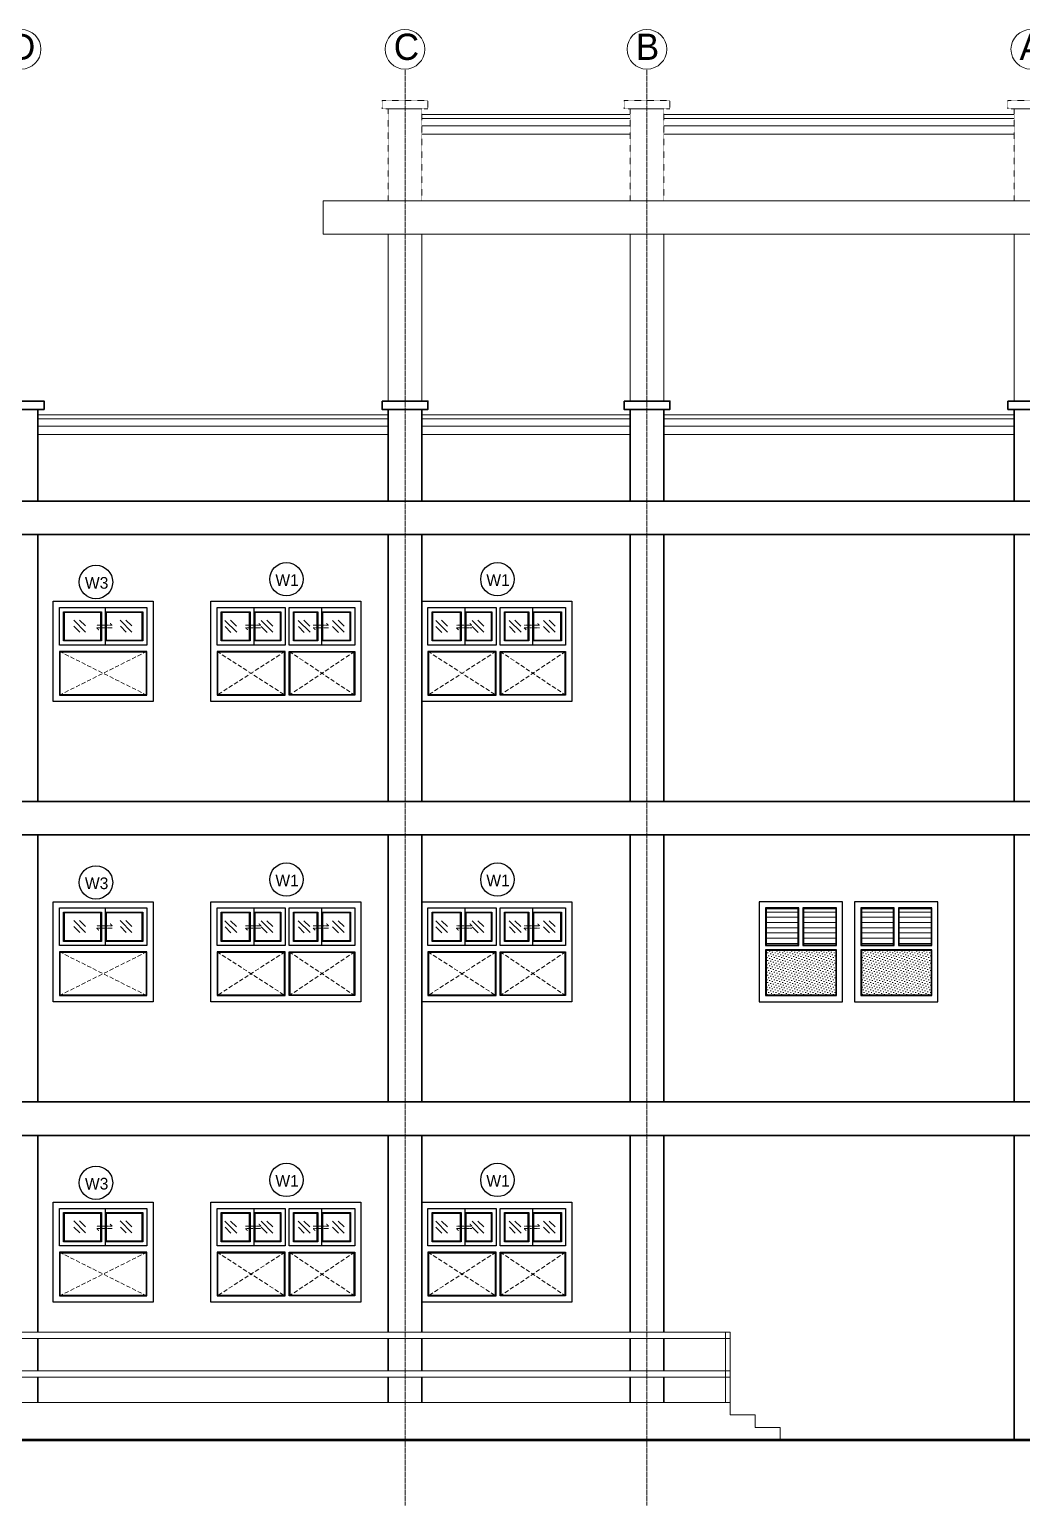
# Model space of a CAD drawing. Header units: inches. Extents: x -3071 to 2014935, y -37057 to 549694.
# Drawn here: x 1464259 to 1476159, y 28399 to 46087 of the extents above; entities that cross this region are included whole.
import ezdxf
from ezdxf.enums import TextEntityAlignment as Align

# ---------------------------------------------------------------- set-up
doc = ezdxf.new("R2010")
doc.units = ezdxf.units.IN
doc.header["$MEASUREMENT"] = 0
for name, pattern in [('ACAD_ISO08W100', [36, 24, -3, 6, -3]), ('DASHED', [0.75, 0.5, -0.25]), ('HIDDEN2', [0.1875, 0.125, -0.0625]), ('TRAZOS1', [0.15, 0.1, -0.05])]:
    doc.linetypes.add(name, pattern=pattern)
for name, color, linetype, lineweight in [('001-Archi- door window elevation', 92, 'Continuous', 25), ('001-Archi-hatch', 9, 'Continuous', 0), ('001-Archi-Opening Tags', 14, 'Continuous', 25), ('A .8 boundary line', 10, 'Continuous', 53), ('A 0.13 far back elevation', 57, 'Continuous', 13), ('A 0.13 window elevation', 253, 'Continuous', 13), ('A 0.13parapet partition', 230, 'Continuous', 13), ('A 0.35 front line elevation', 112, 'Continuous', 35), ('A 0.9 RAILING', 100, 'Continuous', 9), ('cen', 50, 'ACAD_ISO08W100', 5), ('DIM', 161, 'Continuous', 15), ('Grid Tag', 6, 'Continuous', 20)]:
    doc.layers.add(name, color=color, linetype=linetype, lineweight=lineweight)
doc.styles.add('Archi 100', font='GOTHIC.TTF', dxfattribs={"height": 200})
doc.styles.add('CG', font='GOTHIC.TTF', dxfattribs={"height": 40})
doc.styles.get("Standard").update_dxf_attribs({"font": 'GOTHIC.TTF'})

# ---------------------------------------------------------------- blocks, each defined once
blk = doc.blocks.new('window tag')
blk.add_circle((0, 0), 200)
at = {"style": 'Archi 100', "flags": 1}
for tag, p in [('WIDTH', (15, 174.5)), ('HEIGHT', (-4.5, -348.5))]:
    blk.add_attdef(tag, p, '', height=200, dxfattribs=at)
at = {"style": 'Archi 100'}
blk.add_attdef('SYMBOL', text='', height=200, dxfattribs=at).set_placement((8, -10.5), align=Align.MIDDLE_CENTER)
blk = doc.blocks.new('grid')
at = {"layer": 'Grid Tag', "linetype": 'Continuous', "ltscale": 30}
blk.add_circle((51, 48), 264, dxfattribs=at)
blk.add_attdef('GRID', (-143, -93), '', height=200)

msp = doc.modelspace()

# ---------------------------------------------------------------- hatches: boundary and pattern name
at = {"layer": '001-Archi-hatch'}
h = msp.add_hatch(dxfattribs=at)
h.set_pattern_fill('ANSI31', color=256, scale=500, angle=135)
h.set_pattern_definition([(180, (1141861.26, -62240.32), (-1e-14, -62.5), [])])
h.paths.add_polyline_path([(1473468.13, 35549.38), (1473090.56, 35549.38), (1473090.56, 35119.38), (1473468.13, 35119.38)])
h = msp.add_hatch(dxfattribs=at)
h.set_pattern_fill('ANSI31', color=256, scale=500, angle=135)
h.set_pattern_definition([(180, (1141863.696, -62240.32), (-1e-14, -62.5), [])])
h.paths.add_polyline_path([(1473920.56, 35549.38), (1473538.13, 35549.38), (1473538.13, 35119.38), (1473920.56, 35119.38)])
h = msp.add_hatch(dxfattribs=at)
h.set_pattern_fill('ANSI31', color=256, scale=500, angle=135)
h.set_pattern_definition([(180, (1143004.743, -62240.32), (-1e-14, -62.5), [])])
h.paths.add_polyline_path([(1474611.61, 35549.38), (1474234.04, 35549.38), (1474234.04, 35119.38), (1474611.61, 35119.38)])
h = msp.add_hatch(dxfattribs=at)
h.set_pattern_fill('ANSI31', color=256, scale=500, angle=135)
h.set_pattern_definition([(180, (1143007.18, -62240.32), (-1e-14, -62.5), [])])
h.paths.add_polyline_path([(1475064.04, 35549.38), (1474681.61, 35549.38), (1474681.61, 35119.38), (1475064.04, 35119.38)])
h = msp.add_hatch(dxfattribs=at)
h.set_pattern_fill('DOTS', color=256, scale=500, angle=45)
h.set_pattern_definition([(45, (1134856.02, -62240.322), (-11.0485435, 33.1456304), [0, -31.25])])
h.paths.add_polyline_path([(1473090.56, 34519.38), (1473915.32, 34519.38), (1473915.32, 35049.38), (1473090.56, 35049.38)])
h = msp.add_hatch(dxfattribs=at)
h.set_pattern_fill('DOTS', color=256, scale=500, angle=45)
h.set_pattern_definition([(45, (1135999.502, -62240.322), (-11.0485435, 33.1456304), [0, -31.25])])
h.paths.add_polyline_path([(1474234.04, 34519.38), (1475058.8, 34519.38), (1475058.8, 35049.38), (1474234.04, 35049.38)])

# ---------------------------------------------------------------- linework, layer by layer
at = {"layer": '001-Archi- door window elevation'}
for points in [[(1464541.8, 39234.38), (1465741.8, 39234.38), (1465741.8, 38034.38), (1464541.8, 38034.38)], [(1465120.14, 38759.38), (1464666.8, 38759.38), (1464666.8, 39109.38), (1465120.14, 39109.38)], [(1465616.8, 38759.38), (1465170.14, 38759.38), (1465170.14, 39109.38), (1465616.8, 39109.38)], [(1466431.24, 39234.38), (1468231.24, 39234.38), (1468231.24, 38034.38), (1466431.24, 38034.38)], [(1466903.16, 38759.38), (1466556.24, 38759.38), (1466556.24, 39109.38), (1466903.16, 39109.38)], [(1467271.99, 38759.38), (1466953.16, 38759.38), (1466953.16, 39109.38), (1467271.99, 39109.38)], [(1467714.12, 38759.38), (1467421.99, 38759.38), (1467421.99, 39109.38), (1467714.12, 39109.38)], [(1468106.24, 38759.38), (1467764.12, 38759.38), (1467764.12, 39109.38), (1468106.24, 39109.38)], [(1468959.38, 39234.38), (1470759.38, 39234.38), (1470759.38, 38034.38), (1468959.38, 38034.38)], [(1469431.3, 38759.38), (1469084.38, 38759.38), (1469084.38, 39109.38), (1469431.3, 39109.38)], [(1469800.13, 38759.38), (1469481.3, 38759.38), (1469481.3, 39109.38), (1469800.13, 39109.38)], [(1470242.25, 38759.38), (1469950.13, 38759.38), (1469950.13, 39109.38), (1470242.25, 39109.38)], [(1470634.38, 38759.38), (1470292.25, 38759.38), (1470292.25, 39109.38), (1470634.38, 39109.38)], [(1465666.8, 38634.38), (1464616.8, 38634.38), (1464616.8, 38109.38), (1465666.8, 38109.38)], [(1467321.99, 38634.38), (1466506.24, 38634.38), (1466506.24, 38109.38), (1467321.99, 38109.38)], [(1467371.99, 38634.38), (1468156.24, 38634.38), (1468156.24, 38109.38), (1467371.99, 38109.38)], [(1469850.13, 38634.38), (1469034.38, 38634.38), (1469034.38, 38109.38), (1469850.13, 38109.38)], [(1469900.13, 38634.38), (1470684.38, 38634.38), (1470684.38, 38109.38), (1469900.13, 38109.38)], [(1464541.8, 35634.38), (1465741.8, 35634.38), (1465741.8, 34434.38), (1464541.8, 34434.38)], [(1466431.24, 35634.38), (1468231.24, 35634.38), (1468231.24, 34434.38), (1466431.24, 34434.38)], [(1468959.38, 35634.38), (1470759.38, 35634.38), (1470759.38, 34434.38), (1468959.38, 34434.38)], [(1473003.13, 34434.38), (1474003.13, 34434.38), (1474003.13, 35634.38), (1473003.13, 35634.38)], [(1473478.13, 35559.38), (1473080.56, 35559.38), (1473080.56, 35109.38), (1473478.13, 35109.38)], [(1473930.56, 35559.38), (1473528.13, 35559.38), (1473528.13, 35109.38), (1473930.56, 35109.38)], [(1474146.61, 34434.38), (1475146.61, 34434.38), (1475146.61, 35634.38), (1474146.61, 35634.38)], [(1474621.61, 35559.38), (1474224.04, 35559.38), (1474224.04, 35109.38), (1474621.61, 35109.38)], [(1475074.04, 35559.38), (1474671.61, 35559.38), (1474671.61, 35109.38), (1475074.04, 35109.38)], [(1465120.14, 35159.38), (1464666.8, 35159.38), (1464666.8, 35509.38), (1465120.14, 35509.38)], [(1465616.8, 35159.38), (1465170.14, 35159.38), (1465170.14, 35509.38), (1465616.8, 35509.38)], [(1466903.16, 35159.38), (1466556.24, 35159.38), (1466556.24, 35509.38), (1466903.16, 35509.38)], [(1467271.99, 35159.38), (1466953.16, 35159.38), (1466953.16, 35509.38), (1467271.99, 35509.38)], [(1467714.12, 35159.38), (1467421.99, 35159.38), (1467421.99, 35509.38), (1467714.12, 35509.38)], [(1468106.24, 35159.38), (1467764.12, 35159.38), (1467764.12, 35509.38), (1468106.24, 35509.38)], [(1469431.3, 35159.38), (1469084.38, 35159.38), (1469084.38, 35509.38), (1469431.3, 35509.38)], [(1469800.13, 35159.38), (1469481.3, 35159.38), (1469481.3, 35509.38), (1469800.13, 35509.38)], [(1470242.25, 35159.38), (1469950.13, 35159.38), (1469950.13, 35509.38), (1470242.25, 35509.38)], [(1470634.38, 35159.38), (1470292.25, 35159.38), (1470292.25, 35509.38), (1470634.38, 35509.38)], [(1465666.8, 35034.38), (1464616.8, 35034.38), (1464616.8, 34509.38), (1465666.8, 34509.38)], [(1467321.99, 35034.38), (1466506.24, 35034.38), (1466506.24, 34509.38), (1467321.99, 34509.38)], [(1467371.99, 35034.38), (1468156.24, 35034.38), (1468156.24, 34509.38), (1467371.99, 34509.38)], [(1469850.13, 35034.38), (1469034.38, 35034.38), (1469034.38, 34509.38), (1469850.13, 34509.38)], [(1469900.13, 35034.38), (1470684.38, 35034.38), (1470684.38, 34509.38), (1469900.13, 34509.38)], [(1473080.56, 34509.38), (1473930.56, 34509.38), (1473930.56, 35059.38), (1473080.56, 35059.38)], [(1474224.04, 34509.38), (1475074.04, 34509.38), (1475074.04, 35059.38), (1474224.04, 35059.38)], [(1464541.8, 32034.38), (1465741.8, 32034.38), (1465741.8, 30834.38), (1464541.8, 30834.38)], [(1466431.24, 32034.38), (1468231.24, 32034.38), (1468231.24, 30834.38), (1466431.24, 30834.38)], [(1468959.38, 32034.38), (1470759.38, 32034.38), (1470759.38, 30834.38), (1468959.38, 30834.38)], [(1465120.14, 31559.38), (1464666.8, 31559.38), (1464666.8, 31909.38), (1465120.14, 31909.38)], [(1465616.8, 31559.38), (1465170.14, 31559.38), (1465170.14, 31909.38), (1465616.8, 31909.38)], [(1466903.16, 31559.38), (1466556.24, 31559.38), (1466556.24, 31909.38), (1466903.16, 31909.38)], [(1467271.99, 31559.38), (1466953.16, 31559.38), (1466953.16, 31909.38), (1467271.99, 31909.38)], [(1467714.12, 31559.38), (1467421.99, 31559.38), (1467421.99, 31909.38), (1467714.12, 31909.38)], [(1468106.24, 31559.38), (1467764.12, 31559.38), (1467764.12, 31909.38), (1468106.24, 31909.38)], [(1469431.3, 31559.38), (1469084.38, 31559.38), (1469084.38, 31909.38), (1469431.3, 31909.38)], [(1469800.13, 31559.38), (1469481.3, 31559.38), (1469481.3, 31909.38), (1469800.13, 31909.38)], [(1470242.25, 31559.38), (1469950.13, 31559.38), (1469950.13, 31909.38), (1470242.25, 31909.38)], [(1470634.38, 31559.38), (1470292.25, 31559.38), (1470292.25, 31909.38), (1470634.38, 31909.38)], [(1465666.8, 31434.38), (1464616.8, 31434.38), (1464616.8, 30909.38), (1465666.8, 30909.38)], [(1467321.99, 31434.38), (1466506.24, 31434.38), (1466506.24, 30909.38), (1467321.99, 30909.38)], [(1467371.99, 31434.38), (1468156.24, 31434.38), (1468156.24, 30909.38), (1467371.99, 30909.38)], [(1469850.13, 31434.38), (1469034.38, 31434.38), (1469034.38, 30909.38), (1469850.13, 30909.38)], [(1469900.13, 31434.38), (1470684.38, 31434.38), (1470684.38, 30909.38), (1469900.13, 30909.38)]]:
    msp.add_lwpolyline(points, close=True, dxfattribs=at)
for points in [[(1465666.8, 38709.38), (1464616.8, 38709.38), (1464616.8, 39159.38), (1465666.8, 39159.38), (1465666.8, 38709.38)], [(1465170.14, 38709.38), (1465170.14, 39159.38)], [(1467321.99, 38709.38), (1466506.24, 38709.38), (1466506.24, 39159.38), (1467321.99, 39159.38), (1467321.99, 38709.38)], [(1466953.16, 38709.38), (1466953.16, 39159.38)], [(1467371.99, 39159.38), (1468156.24, 39159.38), (1468156.24, 38709.38), (1467371.99, 38709.38), (1467371.99, 39159.38), (1467371.99, 39159.38)], [(1467764.12, 38709.38), (1467764.12, 39159.38)], [(1469850.13, 38709.38), (1469034.38, 38709.38), (1469034.38, 39159.38), (1469850.13, 39159.38), (1469850.13, 38709.38)], [(1469481.3, 38709.38), (1469481.3, 39159.38)], [(1469900.13, 39159.38), (1470684.38, 39159.38), (1470684.38, 38709.38), (1469900.13, 38709.38), (1469900.13, 39159.38), (1469900.13, 39159.38)], [(1470292.25, 38709.38), (1470292.25, 39159.38)], [(1465666.8, 35109.38), (1464616.8, 35109.38), (1464616.8, 35559.38), (1465666.8, 35559.38), (1465666.8, 35109.38)], [(1465170.14, 35109.38), (1465170.14, 35559.38)], [(1467321.99, 35109.38), (1466506.24, 35109.38), (1466506.24, 35559.38), (1467321.99, 35559.38), (1467321.99, 35109.38)], [(1466953.16, 35109.38), (1466953.16, 35559.38)], [(1467371.99, 35559.38), (1468156.24, 35559.38), (1468156.24, 35109.38), (1467371.99, 35109.38), (1467371.99, 35559.38), (1467371.99, 35559.38)], [(1467764.12, 35109.38), (1467764.12, 35559.38)], [(1469850.13, 35109.38), (1469034.38, 35109.38), (1469034.38, 35559.38), (1469850.13, 35559.38), (1469850.13, 35109.38)], [(1469481.3, 35109.38), (1469481.3, 35559.38)], [(1469900.13, 35559.38), (1470684.38, 35559.38), (1470684.38, 35109.38), (1469900.13, 35109.38), (1469900.13, 35559.38), (1469900.13, 35559.38)], [(1470292.25, 35109.38), (1470292.25, 35559.38)], [(1465666.8, 31509.38), (1464616.8, 31509.38), (1464616.8, 31959.38), (1465666.8, 31959.38), (1465666.8, 31509.38)], [(1465170.14, 31509.38), (1465170.14, 31959.38)], [(1467321.99, 31509.38), (1466506.24, 31509.38), (1466506.24, 31959.38), (1467321.99, 31959.38), (1467321.99, 31509.38)], [(1466953.16, 31509.38), (1466953.16, 31959.38)], [(1467371.99, 31959.38), (1468156.24, 31959.38), (1468156.24, 31509.38), (1467371.99, 31509.38), (1467371.99, 31959.38), (1467371.99, 31959.38)], [(1467764.12, 31509.38), (1467764.12, 31959.38)], [(1469850.13, 31509.38), (1469034.38, 31509.38), (1469034.38, 31959.38), (1469850.13, 31959.38), (1469850.13, 31509.38)], [(1469481.3, 31509.38), (1469481.3, 31959.38)], [(1469900.13, 31959.38), (1470684.38, 31959.38), (1470684.38, 31509.38), (1469900.13, 31509.38), (1469900.13, 31959.38), (1469900.13, 31959.38)], [(1470292.25, 31509.38), (1470292.25, 31959.38)]]:
    msp.add_lwpolyline(points, dxfattribs=at)
at = {"layer": '001-Archi-hatch'}
for p, q in [((1464931.58, 38866.44), (1464789.98, 39008.04)), ((1464791.81, 38935.5), (1464862.61, 38864.7)), ((1464858.95, 39009.78), (1464929.75, 38938.98)), ((1465487.51, 38866.44), (1465345.91, 39008.04)), ((1465347.74, 38935.5), (1465418.54, 38864.7)), ((1465414.88, 39009.78), (1465485.68, 38938.98)), ((1466742.22, 38863.58), (1466600.62, 39005.18)), ((1466602.45, 38932.64), (1466673.25, 38861.83)), ((1466669.59, 39006.92), (1466740.39, 38936.12)), ((1467176.44, 38863.58), (1467034.84, 39005.18)), ((1467036.67, 38932.64), (1467107.47, 38861.83)), ((1467103.81, 39006.92), (1467174.61, 38936.12)), ((1467621.41, 38863.58), (1467479.81, 39005.18)), ((1467481.64, 38932.64), (1467552.44, 38861.83)), ((1467548.78, 39006.92), (1467619.58, 38936.12)), ((1468031.45, 38863.58), (1467889.85, 39005.18)), ((1467891.68, 38932.64), (1467962.48, 38861.83)), ((1467958.82, 39006.92), (1468029.62, 38936.12)), ((1469270.36, 38863.58), (1469128.76, 39005.18)), ((1469130.59, 38932.64), (1469201.39, 38861.83)), ((1469197.73, 39006.92), (1469268.53, 38936.12)), ((1469704.58, 38863.58), (1469562.98, 39005.18)), ((1469564.81, 38932.64), (1469635.61, 38861.83)), ((1469631.95, 39006.92), (1469702.75, 38936.12)), ((1470149.55, 38863.58), (1470007.94, 39005.18)), ((1470009.77, 38932.64), (1470080.58, 38861.83)), ((1470076.91, 39006.92), (1470147.72, 38936.12)), ((1470559.59, 38863.58), (1470417.99, 39005.18)), ((1470419.82, 38932.64), (1470490.62, 38861.83)), ((1470486.96, 39006.92), (1470557.76, 38936.12)), ((1464931.58, 35266.44), (1464789.98, 35408.04)), ((1464858.95, 35409.78), (1464929.75, 35338.98)), ((1465487.51, 35266.44), (1465345.91, 35408.04)), ((1465414.88, 35409.78), (1465485.68, 35338.98)), ((1466742.22, 35263.58), (1466600.62, 35405.18)), ((1466669.59, 35406.92), (1466740.39, 35336.12)), ((1467176.44, 35263.58), (1467034.84, 35405.18)), ((1467103.81, 35406.92), (1467174.61, 35336.12)), ((1467621.41, 35263.58), (1467479.81, 35405.18)), ((1467548.78, 35406.92), (1467619.58, 35336.12)), ((1468031.45, 35263.58), (1467889.85, 35405.18)), ((1467958.82, 35406.92), (1468029.62, 35336.12)), ((1469270.36, 35263.58), (1469128.76, 35405.18)), ((1469197.73, 35406.92), (1469268.53, 35336.12)), ((1469704.58, 35263.58), (1469562.98, 35405.18)), ((1469631.95, 35406.92), (1469702.75, 35336.12)), ((1470149.55, 35263.58), (1470007.94, 35405.18)), ((1470076.91, 35406.92), (1470147.72, 35336.12)), ((1470559.59, 35263.58), (1470417.99, 35405.18)), ((1470486.96, 35406.92), (1470557.76, 35336.12)), ((1464791.81, 35335.5), (1464862.61, 35264.7)), ((1465347.74, 35335.5), (1465418.54, 35264.7)), ((1466602.45, 35332.64), (1466673.25, 35261.83)), ((1467036.67, 35332.64), (1467107.47, 35261.83)), ((1467481.64, 35332.64), (1467552.44, 35261.83)), ((1467891.68, 35332.64), (1467962.48, 35261.83)), ((1469130.59, 35332.64), (1469201.39, 35261.83)), ((1469564.81, 35332.64), (1469635.61, 35261.83)), ((1470009.77, 35332.64), (1470080.58, 35261.83)), ((1470419.82, 35332.64), (1470490.62, 35261.83)), ((1464931.58, 31666.44), (1464789.98, 31808.04)), ((1464791.81, 31735.5), (1464862.61, 31664.7)), ((1464858.95, 31809.78), (1464929.75, 31738.98)), ((1465487.51, 31666.44), (1465345.91, 31808.04)), ((1465347.74, 31735.5), (1465418.54, 31664.7)), ((1465414.88, 31809.78), (1465485.68, 31738.98)), ((1466742.22, 31663.58), (1466600.62, 31805.18)), ((1466602.45, 31732.64), (1466673.25, 31661.83)), ((1466669.59, 31806.92), (1466740.39, 31736.12)), ((1467176.44, 31663.58), (1467034.84, 31805.18)), ((1467036.67, 31732.64), (1467107.47, 31661.83)), ((1467103.81, 31806.92), (1467174.61, 31736.12)), ((1467621.41, 31663.58), (1467479.81, 31805.18)), ((1467481.64, 31732.64), (1467552.44, 31661.83)), ((1467548.78, 31806.92), (1467619.58, 31736.12)), ((1468031.45, 31663.58), (1467889.85, 31805.18)), ((1467891.68, 31732.64), (1467962.48, 31661.83)), ((1467958.82, 31806.92), (1468029.62, 31736.12)), ((1469270.36, 31663.58), (1469128.76, 31805.18)), ((1469130.59, 31732.64), (1469201.39, 31661.83)), ((1469197.73, 31806.92), (1469268.53, 31736.12)), ((1469704.58, 31663.58), (1469562.98, 31805.18)), ((1469564.81, 31732.64), (1469635.61, 31661.83)), ((1469631.95, 31806.92), (1469702.75, 31736.12)), ((1470149.55, 31663.58), (1470007.94, 31805.18)), ((1470009.77, 31732.64), (1470080.58, 31661.83)), ((1470076.91, 31806.92), (1470147.72, 31736.12)), ((1470559.59, 31663.58), (1470417.99, 31805.18)), ((1470419.82, 31732.64), (1470490.62, 31661.83)), ((1470486.96, 31806.92), (1470557.76, 31736.12))]:
    msp.add_line(p, q, dxfattribs=at)
at = {"layer": '001-Archi-hatch', "linetype": 'TRAZOS1', "ltscale": 500}
for p, q in [((1464616.8, 38634.38), (1465666.8, 38109.38)), ((1465666.8, 38634.38), (1464616.8, 38109.38)), ((1466506.24, 38634.38), (1467321.99, 38109.38)), ((1467321.99, 38634.38), (1466506.24, 38109.38)), ((1467371.99, 38634.38), (1468156.24, 38109.38)), ((1468156.24, 38634.38), (1467371.99, 38109.38)), ((1469034.38, 38634.38), (1469850.13, 38109.38)), ((1469850.13, 38634.38), (1469034.38, 38109.38)), ((1469900.13, 38634.38), (1470684.38, 38109.38)), ((1470684.38, 38634.38), (1469900.13, 38109.38)), ((1464616.8, 35034.38), (1465666.8, 34509.38)), ((1465666.8, 35034.38), (1464616.8, 34509.38)), ((1466506.24, 35034.38), (1467321.99, 34509.38)), ((1467321.99, 35034.38), (1466506.24, 34509.38)), ((1467371.99, 35034.38), (1468156.24, 34509.38)), ((1468156.24, 35034.38), (1467371.99, 34509.38)), ((1469034.38, 35034.38), (1469850.13, 34509.38)), ((1469850.13, 35034.38), (1469034.38, 34509.38)), ((1469900.13, 35034.38), (1470684.38, 34509.38)), ((1470684.38, 35034.38), (1469900.13, 34509.38)), ((1464616.8, 31434.38), (1465666.8, 30909.38)), ((1465666.8, 31434.38), (1464616.8, 30909.38)), ((1466506.24, 31434.38), (1467321.99, 30909.38)), ((1467321.99, 31434.38), (1466506.24, 30909.38)), ((1467371.99, 31434.38), (1468156.24, 30909.38)), ((1468156.24, 31434.38), (1467371.99, 30909.38)), ((1469034.38, 31434.38), (1469850.13, 30909.38)), ((1469850.13, 31434.38), (1469034.38, 30909.38)), ((1469900.13, 31434.38), (1470684.38, 30909.38)), ((1470684.38, 31434.38), (1469900.13, 30909.38))]:
    msp.add_line(p, q, dxfattribs=at)
at = {"layer": '001-Archi-hatch'}
for points in [[(1465110.14, 38769.38), (1464676.8, 38769.38), (1464676.8, 39099.38), (1465110.14, 39099.38)], [(1465606.8, 38769.38), (1465180.14, 38769.38), (1465180.14, 39099.38), (1465606.8, 39099.38)], [(1466893.16, 38769.38), (1466566.24, 38769.38), (1466566.24, 39099.38), (1466893.16, 39099.38)], [(1467261.99, 38769.38), (1466963.16, 38769.38), (1466963.16, 39099.38), (1467261.99, 39099.38)], [(1467704.12, 38769.38), (1467431.99, 38769.38), (1467431.99, 39099.38), (1467704.12, 39099.38)], [(1468096.24, 38769.38), (1467774.12, 38769.38), (1467774.12, 39099.38), (1468096.24, 39099.38)], [(1469421.3, 38769.38), (1469094.38, 38769.38), (1469094.38, 39099.38), (1469421.3, 39099.38)], [(1469790.13, 38769.38), (1469491.3, 38769.38), (1469491.3, 39099.38), (1469790.13, 39099.38)], [(1470232.25, 38769.38), (1469960.13, 38769.38), (1469960.13, 39099.38), (1470232.25, 39099.38)], [(1470624.38, 38769.38), (1470302.25, 38769.38), (1470302.25, 39099.38), (1470624.38, 39099.38)], [(1465656.8, 38624.38), (1464626.8, 38624.38), (1464626.8, 38119.38), (1465656.8, 38119.38)], [(1467311.99, 38624.38), (1466516.24, 38624.38), (1466516.24, 38119.38), (1467311.99, 38119.38)], [(1467381.99, 38624.38), (1468146.24, 38624.38), (1468146.24, 38119.38), (1467381.99, 38119.38)], [(1469840.13, 38624.38), (1469044.38, 38624.38), (1469044.38, 38119.38), (1469840.13, 38119.38)], [(1469910.13, 38624.38), (1470674.38, 38624.38), (1470674.38, 38119.38), (1469910.13, 38119.38)], [(1465110.14, 35169.38), (1464676.8, 35169.38), (1464676.8, 35499.38), (1465110.14, 35499.38)], [(1465606.8, 35169.38), (1465180.14, 35169.38), (1465180.14, 35499.38), (1465606.8, 35499.38)], [(1466893.16, 35169.38), (1466566.24, 35169.38), (1466566.24, 35499.38), (1466893.16, 35499.38)], [(1467261.99, 35169.38), (1466963.16, 35169.38), (1466963.16, 35499.38), (1467261.99, 35499.38)], [(1467704.12, 35169.38), (1467431.99, 35169.38), (1467431.99, 35499.38), (1467704.12, 35499.38)], [(1468096.24, 35169.38), (1467774.12, 35169.38), (1467774.12, 35499.38), (1468096.24, 35499.38)], [(1469421.3, 35169.38), (1469094.38, 35169.38), (1469094.38, 35499.38), (1469421.3, 35499.38)], [(1469790.13, 35169.38), (1469491.3, 35169.38), (1469491.3, 35499.38), (1469790.13, 35499.38)], [(1470232.25, 35169.38), (1469960.13, 35169.38), (1469960.13, 35499.38), (1470232.25, 35499.38)], [(1470624.38, 35169.38), (1470302.25, 35169.38), (1470302.25, 35499.38), (1470624.38, 35499.38)], [(1473468.13, 35549.38), (1473090.56, 35549.38), (1473090.56, 35119.38), (1473468.13, 35119.38)], [(1473920.56, 35549.38), (1473538.13, 35549.38), (1473538.13, 35119.38), (1473920.56, 35119.38)], [(1474611.61, 35549.38), (1474234.04, 35549.38), (1474234.04, 35119.38), (1474611.61, 35119.38)], [(1475064.04, 35549.38), (1474681.61, 35549.38), (1474681.61, 35119.38), (1475064.04, 35119.38)], [(1465656.8, 35024.38), (1464626.8, 35024.38), (1464626.8, 34519.38), (1465656.8, 34519.38)], [(1467311.99, 35024.38), (1466516.24, 35024.38), (1466516.24, 34519.38), (1467311.99, 34519.38)], [(1467381.99, 35024.38), (1468146.24, 35024.38), (1468146.24, 34519.38), (1467381.99, 34519.38)], [(1469840.13, 35024.38), (1469044.38, 35024.38), (1469044.38, 34519.38), (1469840.13, 34519.38)], [(1469910.13, 35024.38), (1470674.38, 35024.38), (1470674.38, 34519.38), (1469910.13, 34519.38)], [(1473090.56, 34519.38), (1473920.56, 34519.38), (1473920.56, 35049.38), (1473090.56, 35049.38)], [(1474234.04, 34519.38), (1475064.04, 34519.38), (1475064.04, 35049.38), (1474234.04, 35049.38)], [(1465110.14, 31569.38), (1464676.8, 31569.38), (1464676.8, 31899.38), (1465110.14, 31899.38)], [(1465606.8, 31569.38), (1465180.14, 31569.38), (1465180.14, 31899.38), (1465606.8, 31899.38)], [(1466893.16, 31569.38), (1466566.24, 31569.38), (1466566.24, 31899.38), (1466893.16, 31899.38)], [(1467261.99, 31569.38), (1466963.16, 31569.38), (1466963.16, 31899.38), (1467261.99, 31899.38)], [(1467704.12, 31569.38), (1467431.99, 31569.38), (1467431.99, 31899.38), (1467704.12, 31899.38)], [(1468096.24, 31569.38), (1467774.12, 31569.38), (1467774.12, 31899.38), (1468096.24, 31899.38)], [(1469421.3, 31569.38), (1469094.38, 31569.38), (1469094.38, 31899.38), (1469421.3, 31899.38)], [(1469790.13, 31569.38), (1469491.3, 31569.38), (1469491.3, 31899.38), (1469790.13, 31899.38)], [(1470232.25, 31569.38), (1469960.13, 31569.38), (1469960.13, 31899.38), (1470232.25, 31899.38)], [(1470624.38, 31569.38), (1470302.25, 31569.38), (1470302.25, 31899.38), (1470624.38, 31899.38)], [(1465656.8, 31424.38), (1464626.8, 31424.38), (1464626.8, 30919.38), (1465656.8, 30919.38)], [(1467311.99, 31424.38), (1466516.24, 31424.38), (1466516.24, 30919.38), (1467311.99, 30919.38)], [(1467381.99, 31424.38), (1468146.24, 31424.38), (1468146.24, 30919.38), (1467381.99, 30919.38)], [(1469840.13, 31424.38), (1469044.38, 31424.38), (1469044.38, 30919.38), (1469840.13, 30919.38)], [(1469910.13, 31424.38), (1470674.38, 31424.38), (1470674.38, 30919.38), (1469910.13, 30919.38)]]:
    msp.add_lwpolyline(points, close=True, dxfattribs=at)
at = {"layer": '001-Archi-hatch', "linetype": 'HIDDEN2', "ltscale": 5}
for points in [[(1465225.76, 38969.98), (1465248.92, 38946.82), (1465064.96, 38946.82)], [(1465088.12, 38893.66), (1465064.96, 38916.82), (1465248.92, 38916.82)], [(1467008.78, 38969.98), (1467031.94, 38946.82), (1466847.97, 38946.82)], [(1466871.13, 38893.66), (1466847.97, 38916.82), (1467031.94, 38916.82)], [(1467819.74, 38969.98), (1467842.9, 38946.82), (1467658.93, 38946.82)], [(1467682.09, 38893.66), (1467658.93, 38916.82), (1467842.9, 38916.82)], [(1469536.92, 38969.98), (1469560.08, 38946.82), (1469376.11, 38946.82)], [(1469399.27, 38893.66), (1469376.11, 38916.82), (1469560.08, 38916.82)], [(1470347.88, 38969.98), (1470371.04, 38946.82), (1470187.07, 38946.82)], [(1470210.23, 38893.66), (1470187.07, 38916.82), (1470371.04, 38916.82)], [(1465225.76, 35369.98), (1465248.92, 35346.82), (1465064.96, 35346.82)], [(1465088.12, 35293.66), (1465064.96, 35316.82), (1465248.92, 35316.82)], [(1467008.78, 35369.98), (1467031.94, 35346.82), (1466847.97, 35346.82)], [(1466871.13, 35293.66), (1466847.97, 35316.82), (1467031.94, 35316.82)], [(1467819.74, 35369.98), (1467842.9, 35346.82), (1467658.93, 35346.82)], [(1467682.09, 35293.66), (1467658.93, 35316.82), (1467842.9, 35316.82)], [(1469536.92, 35369.98), (1469560.08, 35346.82), (1469376.11, 35346.82)], [(1469399.27, 35293.66), (1469376.11, 35316.82), (1469560.08, 35316.82)], [(1470347.88, 35369.98), (1470371.04, 35346.82), (1470187.07, 35346.82)], [(1470210.23, 35293.66), (1470187.07, 35316.82), (1470371.04, 35316.82)], [(1465225.76, 31769.98), (1465248.92, 31746.82), (1465064.96, 31746.82)], [(1465088.12, 31693.66), (1465064.96, 31716.82), (1465248.92, 31716.82)], [(1467008.78, 31769.98), (1467031.94, 31746.82), (1466847.97, 31746.82)], [(1466871.13, 31693.66), (1466847.97, 31716.82), (1467031.94, 31716.82)], [(1467819.74, 31769.98), (1467842.9, 31746.82), (1467658.93, 31746.82)], [(1467682.09, 31693.66), (1467658.93, 31716.82), (1467842.9, 31716.82)], [(1469536.92, 31769.98), (1469560.08, 31746.82), (1469376.11, 31746.82)], [(1469399.27, 31693.66), (1469376.11, 31716.82), (1469560.08, 31716.82)], [(1470347.88, 31769.98), (1470371.04, 31746.82), (1470187.07, 31746.82)], [(1470210.23, 31693.66), (1470187.07, 31716.82), (1470371.04, 31716.82)]]:
    msp.add_lwpolyline(points, dxfattribs=at)
at = {"layer": 'A .8 boundary line'}
msp.add_line((1456636.61, 29184.38), (1483239.07, 29184.38), dxfattribs=at)
at = {"layer": 'A 0.13 far back elevation', "ltscale": 20}
for p, q in [((1467779.28, 44034.38), (1477222.33, 44034.38)), ((1467779.28, 44034.38), (1467779.28, 43634.38)), ((1467779.28, 43634.38), (1477222.33, 43634.38)), ((1468559.38, 43634.38), (1468559.38, 41634.38)), ((1468959.38, 43634.38), (1468959.38, 41634.38)), ((1471459.38, 41634.38), (1471459.38, 43634.38)), ((1471459.38, 43634.38), (1471459.38, 41634.38)), ((1471859.38, 43634.38), (1471859.38, 41634.38)), ((1476059.38, 43634.38), (1476059.38, 41634.38))]:
    msp.add_line(p, q, dxfattribs=at)
at = {"layer": 'A 0.13 window elevation', "linetype": 'DASHED', "ltscale": 0.005}
for points in [[(1468484.38, 45234.38), (1469034.38, 45234.38), (1469034.38, 45134.38), (1468484.38, 45134.38)], [(1468559.38, 45134.38), (1468959.38, 45134.38), (1468959.38, 44034.38), (1468559.38, 44034.38)], [(1471384.38, 45234.38), (1471934.38, 45234.38), (1471934.38, 45134.38), (1471384.38, 45134.38)], [(1471459.38, 45134.38), (1471859.38, 45134.38), (1471859.38, 44034.38), (1471459.38, 44034.38)], [(1475984.38, 45234.38), (1476534.38, 45234.38), (1476534.38, 45134.38), (1475984.38, 45134.38)], [(1476059.38, 45134.38), (1476459.38, 45134.38), (1476459.38, 44034.38), (1476059.38, 44034.38)]]:
    msp.add_lwpolyline(points, close=True, dxfattribs=at)
at = {"layer": 'A 0.13parapet partition', "ltscale": 20}
for p, q in [((1468959.38, 44934.38), (1471459.38, 44934.38)), ((1471859.38, 44934.38), (1476059.38, 44934.38)), ((1468959.38, 44834.38), (1471459.38, 44834.38)), ((1471859.38, 44834.38), (1476059.38, 44834.38)), ((1464359.39, 41334.38), (1468559.38, 41334.38)), ((1464359.39, 41234.38), (1468559.38, 41234.38)), ((1468959.38, 41334.38), (1471459.38, 41334.38)), ((1468959.38, 41234.38), (1471459.38, 41234.38)), ((1471859.38, 41334.38), (1476059.38, 41334.38)), ((1471859.38, 41234.38), (1476059.38, 41234.38)), ((1462047.4, 30474.71), (1472656.67, 30474.71)), ((1472601.67, 29634.38), (1472601.67, 30474.71)), ((1472601.67, 30474.71), (1472656.67, 30474.71)), ((1472656.67, 29634.38), (1472656.67, 30474.71)), ((1462047.4, 30399.71), (1472656.67, 30399.71)), ((1462047.4, 30013.22), (1472656.67, 30013.22)), ((1462047.4, 29938.22), (1472656.67, 29938.22))]:
    msp.add_line(p, q, dxfattribs=at)
msp.add_lwpolyline([(1471459.38, 41634.38), (1471459.38, 41634.38)], dxfattribs=at)
at = {"layer": 'A 0.35 front line elevation'}
for p, q in [((1462684.38, 40434.38), (1477274.38, 40434.38)), ((1462684.38, 40034.38), (1477274.38, 40034.38)), ((1464359.39, 36834.38), (1464359.39, 40034.38)), ((1468559.38, 40034.38), (1468559.38, 36834.38)), ((1468959.38, 40034.38), (1468959.38, 36834.38)), ((1471459.38, 36834.38), (1471459.38, 40034.38)), ((1471859.38, 36834.38), (1471859.38, 40034.38)), ((1476059.38, 36834.38), (1476059.38, 40034.38)), ((1458544.39, 36834.38), (1477274.38, 36834.38)), ((1458544.39, 36434.38), (1477274.38, 36434.38)), ((1464359.39, 33234.38), (1464359.39, 36434.38)), ((1468559.38, 36434.38), (1468559.38, 33234.38)), ((1468959.38, 36434.38), (1468959.38, 33234.38)), ((1471459.38, 33234.38), (1471459.38, 36434.38)), ((1471859.38, 33234.38), (1471859.38, 36434.38)), ((1476059.38, 33234.38), (1476059.38, 36434.38)), ((1458544.39, 33234.38), (1468959.38, 33234.38)), ((1468959.38, 33234.38), (1471859.38, 33234.38)), ((1471859.38, 33234.38), (1476974.38, 33234.38)), ((1458544.39, 32834.38), (1468959.38, 32834.38)), ((1464359.39, 30474.71), (1464359.39, 32834.38)), ((1468559.38, 32834.38), (1468559.38, 30474.71)), ((1468959.38, 32834.38), (1468959.38, 30474.71)), ((1468959.38, 32834.38), (1471859.38, 32834.38)), ((1471459.38, 30474.71), (1471459.38, 32834.38)), ((1471859.38, 30474.71), (1471859.38, 32834.38)), ((1471859.38, 32834.38), (1476974.38, 32834.38)), ((1476059.38, 29184.38), (1476059.38, 32834.38)), ((1464359.39, 30013.22), (1464359.39, 30399.71)), ((1468559.38, 30399.71), (1468559.38, 30013.22)), ((1468959.38, 30399.71), (1468959.38, 30013.22)), ((1471459.38, 30013.22), (1471459.38, 30399.71)), ((1471859.38, 30013.22), (1471859.38, 30399.71)), ((1464359.39, 29634.38), (1464359.39, 29938.22)), ((1468559.38, 29938.22), (1468559.38, 29634.38)), ((1468959.38, 29938.22), (1468959.38, 29634.38)), ((1471459.38, 29634.38), (1471459.38, 29938.22)), ((1471859.38, 29634.38), (1471859.38, 29938.22))]:
    msp.add_line(p, q, dxfattribs=at)
for points in [[(1463884.39, 41634.38), (1464434.39, 41634.38), (1464434.39, 41534.38), (1463884.39, 41534.38)], [(1468484.38, 41634.38), (1469034.38, 41634.38), (1469034.38, 41534.38), (1468484.38, 41534.38)], [(1471384.38, 41634.38), (1471934.38, 41634.38), (1471934.38, 41534.38), (1471384.38, 41534.38)], [(1475984.38, 41634.38), (1476534.38, 41634.38), (1476534.38, 41534.38), (1475984.38, 41534.38)], [(1463959.39, 41534.38), (1464359.39, 41534.38), (1464359.39, 40434.38), (1463959.39, 40434.38)], [(1468559.38, 41534.38), (1468959.38, 41534.38), (1468959.38, 40434.38), (1468559.38, 40434.38)], [(1471459.38, 41534.38), (1471859.38, 41534.38), (1471859.38, 40434.38), (1471459.38, 40434.38)], [(1476059.38, 41534.38), (1476459.38, 41534.38), (1476459.38, 40434.38), (1476059.38, 40434.38)]]:
    msp.add_lwpolyline(points, close=True, dxfattribs=at)
at = {"layer": 'A 0.9 RAILING', "ltscale": 20}
for p, q in [((1468959.38, 45069.38), (1471459.38, 45069.38)), ((1468959.38, 45019.38), (1471459.38, 45019.38)), ((1471859.38, 45069.38), (1476059.38, 45069.38)), ((1471859.38, 45019.38), (1476059.38, 45019.38)), ((1464359.39, 41469.38), (1468559.38, 41469.38)), ((1464359.39, 41419.38), (1468559.38, 41419.38)), ((1468959.38, 41469.38), (1471459.38, 41469.38)), ((1468959.38, 41419.38), (1471459.38, 41419.38)), ((1471859.38, 41469.38), (1476059.38, 41469.38)), ((1471859.38, 41419.38), (1476059.38, 41419.38))]:
    msp.add_line(p, q, dxfattribs=at)
at = {"layer": 'cen', "ltscale": 2}
for p, q in [((1468759.38, 28398.63), (1468759.38, 45612.13)), ((1471659.38, 28398.63), (1471659.38, 45612.13))]:
    msp.add_line(p, q, dxfattribs=at)
at = {"layer": 'DIM', "ltscale": 20}
for p, q in [((1462047.4, 29634.38), (1472656.67, 29634.38)), ((1472656.67, 29634.38), (1472656.67, 29484.38)), ((1472656.67, 29484.38), (1472956.67, 29484.38)), ((1472956.67, 29484.38), (1472956.67, 29334.38)), ((1472956.67, 29334.38), (1473256.67, 29334.38)), ((1473256.67, 29334.38), (1473256.67, 29184.38))]:
    msp.add_line(p, q, dxfattribs=at)

# ---------------------------------------------------------------- block references
ref = msp.add_blockref('grid', (1464113.16, 45806.32), dxfattribs=dict(xscale=0.8987445155798923, yscale=0.8987445155798923, zscale=0.8987445155798923))
ref.add_attrib('GRID', 'D', (1464024.62, 45722.53), dxfattribs={"height": 314.56})
ref = msp.add_blockref('grid', (1468713.15, 45806.32), dxfattribs=dict(xscale=0.8987445155798923, yscale=0.8987445155798923, zscale=0.8987445155798923))
ref.add_attrib('GRID', 'C', (1468624.62, 45722.53), dxfattribs={"height": 314.56})
ref = msp.add_blockref('grid', (1471613.15, 45806.32), dxfattribs=dict(xscale=0.8987445155798923, yscale=0.8987445155798923, zscale=0.8987445155798923))
ref.add_attrib('GRID', 'B', (1471524.62, 45722.53), dxfattribs={"height": 314.56})
ref = msp.add_blockref('grid', (1476213.15, 45806.32), dxfattribs=dict(xscale=0.8987445155798923, yscale=0.8987445155798923, zscale=0.8987445155798923))
ref.add_attrib('GRID', 'A', (1476124.62, 45722.53), dxfattribs={"height": 314.56})
at = {"layer": '001-Archi-Opening Tags'}
ref = msp.add_blockref('window tag', (1465055.88, 39465.68), dxfattribs=at)
ref.add_attrib('SYMBOL', 'W3', dxfattribs={"layer": '0', "height": 140, "style": 'CG'}).set_placement((1465063.88, 39455.18), align=Align.MIDDLE_CENTER)
ref = msp.add_blockref('window tag', (1467338.19, 39499.52), dxfattribs=at)
ref.add_attrib('SYMBOL', 'W1', dxfattribs={"layer": '0', "height": 140, "style": 'CG'}).set_placement((1467346.19, 39489.02), align=Align.MIDDLE_CENTER)
ref = msp.add_blockref('window tag', (1469866.33, 39499.52), dxfattribs=at)
ref.add_attrib('SYMBOL', 'W1', dxfattribs={"layer": '0', "height": 140, "style": 'CG'}).set_placement((1469874.33, 39489.02), align=Align.MIDDLE_CENTER)
ref = msp.add_blockref('window tag', (1467338.19, 35899.52), dxfattribs=at)
ref.add_attrib('SYMBOL', 'W1', dxfattribs={"layer": '0', "height": 140, "style": 'CG'}).set_placement((1467346.19, 35889.02), align=Align.MIDDLE_CENTER)
ref = msp.add_blockref('window tag', (1469866.33, 35899.52), dxfattribs=at)
ref.add_attrib('SYMBOL', 'W1', dxfattribs={"layer": '0', "height": 140, "style": 'CG'}).set_placement((1469874.33, 35889.02), align=Align.MIDDLE_CENTER)
ref = msp.add_blockref('window tag', (1465055.88, 35865.68), dxfattribs=at)
ref.add_attrib('SYMBOL', 'W3', dxfattribs={"layer": '0', "height": 140, "style": 'CG'}).set_placement((1465063.88, 35855.18), align=Align.MIDDLE_CENTER)
ref = msp.add_blockref('window tag', (1465055.88, 32265.68), dxfattribs=at)
ref.add_attrib('SYMBOL', 'W3', dxfattribs={"layer": '0', "height": 140, "style": 'CG'}).set_placement((1465063.88, 32255.18), align=Align.MIDDLE_CENTER)
ref = msp.add_blockref('window tag', (1467338.19, 32299.52), dxfattribs=at)
ref.add_attrib('SYMBOL', 'W1', dxfattribs={"layer": '0', "height": 140, "style": 'CG'}).set_placement((1467346.19, 32289.02), align=Align.MIDDLE_CENTER)
ref = msp.add_blockref('window tag', (1469866.33, 32299.52), dxfattribs=at)
ref.add_attrib('SYMBOL', 'W1', dxfattribs={"layer": '0', "height": 140, "style": 'CG'}).set_placement((1469874.33, 32289.02), align=Align.MIDDLE_CENTER)

doc.saveas('drawing.dxf')
